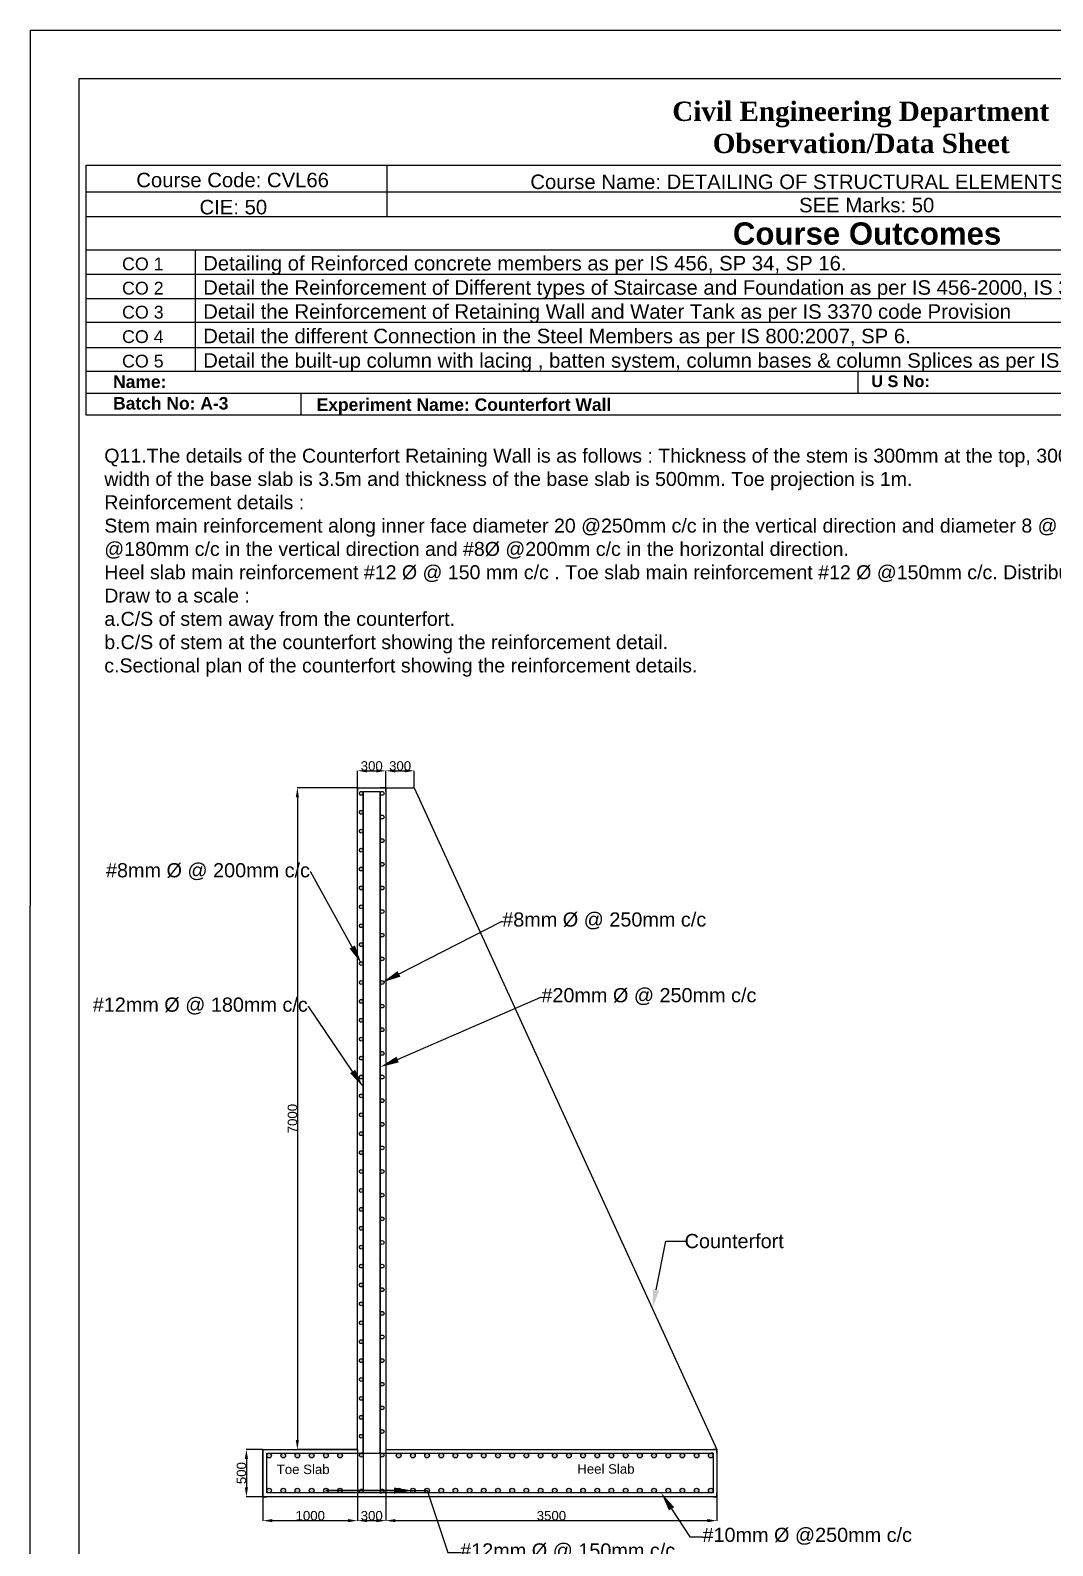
# Model space of a CAD drawing. Header units: millimetres. Extents: x 58889 to 99649, y 11169 to 36356.
# Drawn here: x 58889 to 69699, y 20277 to 36307 of the extents above; entities that cross this region are included whole.
import ezdxf
from ezdxf import colors
from ezdxf.entities.mleader import LeaderData, LeaderLine
from ezdxf.math import Vec2, Vec3

# ---------------------------------------------------------------- set-up
doc = ezdxf.new("R2010")
doc.units = ezdxf.units.MM
doc.styles.get("Standard").update_dxf_attribs({"font": 'arial.ttf'})
doc.dimstyles.new('ISO-25', dxfattribs={"dimtxt": 2.5, "dimasz": 2.5, "dimexe": 1.25, "dimexo": 0.625, "dimtad": 1, "dimtxsty": 'Standard', "dimcen": 2.5, "dimadec": 0, "dimazin": 0, "dimtfac": 1, "dimtmove": 0, "dimatfit": 3, "dimfxl": 1, "dimarcsym": 0})

# ---------------------------------------------------------------- blocks, each defined once
blk = doc.blocks.new('*U47')
blk.add_circle((25, -25), 25)
blk = doc.blocks.new('*U49')
at = {"color": 0, "linetype": 'ByBlock', "lineweight": -2, "transparency": 16777216}
for p in [(61389, 21255), (61539, 21255), (61689, 21255), (61839, 21255), (61989, 21255), (62139, 21255)]:
    blk.add_blockref('*U47', p, dxfattribs=at)
blk = doc.blocks.new('*U50')
blk.add_circle((25, 25), 25)
blk = doc.blocks.new('*U51')
at = {"color": 0, "linetype": 'ByBlock', "lineweight": -2, "transparency": 16777216}
for p in [(61389, 20835), (61539, 20835), (61689, 20835), (61839, 20835), (61989, 20835), (62139, 20835)]:
    blk.add_blockref('*U50', p, dxfattribs=at)
blk = doc.blocks.new('*U52')
blk.add_circle((20, -20), 20)
blk = doc.blocks.new('*U53')
at = {"color": 0, "linetype": 'ByBlock', "lineweight": -2, "transparency": 16777216, "rotation": 270}
for p in [(62409, 28255), (62409, 28055), (62409, 27855), (62409, 27655), (62409, 27455), (62409, 27255), (62409, 27055), (62409, 26855), (62409, 26655), (62409, 26455), (62409, 26255), (62409, 26055), (62409, 25855), (62409, 25655), (62409, 25455), (62409, 25255), (62409, 25055), (62409, 24855), (62409, 24655), (62409, 24455), (62409, 24255), (62409, 24055), (62409, 23855), (62409, 23655), (62409, 23455), (62409, 23255), (62409, 23055), (62409, 22855), (62409, 22655), (62409, 22455), (62409, 22255), (62409, 22055), (62409, 21855), (62409, 21655), (62409, 21455)]:
    blk.add_blockref('*U52', p, dxfattribs=at)
blk = doc.blocks.new('*U54')
blk.add_circle((25, -25), 25)
blk = doc.blocks.new('*U55')
at = {"color": 0, "linetype": 'ByBlock', "lineweight": -2, "transparency": 16777216, "rotation": 180}
for p in [(62809, 20835), (62959, 20835), (63109, 20835), (63259, 20835), (63409, 20835), (63559, 20835), (63709, 20835), (63859, 20835), (64009, 20835), (64159, 20835), (64309, 20835), (64459, 20835), (64609, 20835), (64759, 20835), (64909, 20835), (65059, 20835), (65209, 20835), (65359, 20835), (65509, 20835), (65659, 20835), (65809, 20835), (65959, 20835), (66109, 20835)]:
    blk.add_blockref('*U54', p, dxfattribs=at)
blk = doc.blocks.new('*U56')
blk.add_circle((25, 25), 25)
blk = doc.blocks.new('*U57')
at = {"color": 0, "linetype": 'ByBlock', "lineweight": -2, "transparency": 16777216, "rotation": 180}
for p in [(62809, 21255), (62959, 21255), (63109, 21255), (63259, 21255), (63409, 21255), (63559, 21255), (63709, 21255), (63859, 21255), (64009, 21255), (64159, 21255), (64309, 21255), (64459, 21255), (64609, 21255), (64759, 21255), (64909, 21255), (65059, 21255), (65209, 21255), (65359, 21255), (65509, 21255), (65659, 21255), (65809, 21255), (65959, 21255), (66109, 21255)]:
    blk.add_blockref('*U56', p, dxfattribs=at)
blk = doc.blocks.new('*D78')
at = {"color": 0, "lineweight": -2, "transparency": 16777216}
for p, q in [((62349, 28296), (62349, 28475)), ((62449, 28474), (62549, 28474)), ((62649, 28296), (62649, 28475))]:
    blk.add_line(p, q, dxfattribs=at)
at = {"color": 0, "transparency": 16777216}
for points in [[(62449, 28490), (62449, 28457), (62349, 28474)], [(62549, 28490), (62549, 28457), (62649, 28474)]]:
    blk.add_solid(points, dxfattribs=at)
at = {"layer": 'Defpoints', "color": 0, "transparency": 16777216}
for p in [(62649, 28474), (62349, 28295), (62649, 28295)]:
    blk.add_point(p, dxfattribs=at)
at = {"color": 0, "transparency": 16777216, "insert": (62499, 28525), "char_height": 100, "attachment_point": 5}
blk.add_mtext('300', dxfattribs=at)
blk = doc.blocks.new('*D79')
at = {"color": 0, "lineweight": -2, "transparency": 16777216}
for p, q in [((62649, 28296), (62649, 28475)), ((62749, 28474), (62849, 28474)), ((62949, 28296), (62949, 28475))]:
    blk.add_line(p, q, dxfattribs=at)
at = {"color": 0, "transparency": 16777216}
for points in [[(62749, 28490), (62749, 28457), (62649, 28474)], [(62849, 28490), (62849, 28457), (62949, 28474)]]:
    blk.add_solid(points, dxfattribs=at)
at = {"layer": 'Defpoints', "color": 0, "transparency": 16777216}
for p in [(62949, 28474), (62649, 28295), (62949, 28295)]:
    blk.add_point(p, dxfattribs=at)
at = {"color": 0, "transparency": 16777216, "insert": (62799, 28525), "char_height": 100, "attachment_point": 5}
blk.add_mtext('300', dxfattribs=at)
blk = doc.blocks.new('*D80')
at = {"color": 0, "lineweight": -2, "transparency": 16777216}
for p, q in [((62349, 28295), (61711, 28295)), ((61713, 28195), (61713, 21395)), ((62349, 21295), (61711, 21295))]:
    blk.add_line(p, q, dxfattribs=at)
at = {"color": 0, "transparency": 16777216}
for points in [[(61696, 28195), (61729, 28195), (61713, 28295)], [(61696, 21395), (61729, 21395), (61713, 21295)]]:
    blk.add_solid(points, dxfattribs=at)
at = {"layer": 'Defpoints', "color": 0, "transparency": 16777216}
for p in [(62349, 28295), (61713, 21295), (62349, 21295)]:
    blk.add_point(p, dxfattribs=at)
at = {"color": 0, "transparency": 16777216, "insert": (61661, 24795), "char_height": 100, "attachment_point": 5, "rotation": 90}
blk.add_mtext('7000', dxfattribs=at)
blk = doc.blocks.new('*D81')
at = {"color": 0, "lineweight": -2, "transparency": 16777216}
for p, q in [((61349, 21295), (61173, 21295)), ((61174, 21195), (61174, 20895)), ((61349, 20795), (61173, 20795))]:
    blk.add_line(p, q, dxfattribs=at)
at = {"color": 0, "transparency": 16777216}
for points in [[(61157, 21195), (61191, 21195), (61174, 21295)], [(61157, 20895), (61191, 20895), (61174, 20795)]]:
    blk.add_solid(points, dxfattribs=at)
at = {"layer": 'Defpoints', "color": 0, "transparency": 16777216}
for p in [(61349, 21295), (61174, 20795), (61349, 20795)]:
    blk.add_point(p, dxfattribs=at)
at = {"color": 0, "transparency": 16777216, "insert": (61122, 21045), "char_height": 100, "attachment_point": 5, "rotation": 90}
blk.add_mtext('500', dxfattribs=at)
blk = doc.blocks.new('*D82')
at = {"color": 0, "lineweight": -2, "transparency": 16777216}
for p, q in [((61349, 21294), (61349, 20541)), ((62349, 21294), (62349, 20541)), ((61449, 20542), (62249, 20542))]:
    blk.add_line(p, q, dxfattribs=at)
at = {"color": 0, "transparency": 16777216}
for points in [[(61449, 20559), (61449, 20526), (61349, 20542)], [(62249, 20559), (62249, 20526), (62349, 20542)]]:
    blk.add_solid(points, dxfattribs=at)
at = {"layer": 'Defpoints', "color": 0, "transparency": 16777216}
for p in [(61349, 21295), (62349, 21295), (62349, 20542)]:
    blk.add_point(p, dxfattribs=at)
at = {"color": 0, "transparency": 16777216, "insert": (61849, 20594), "char_height": 100, "attachment_point": 5}
blk.add_mtext('1000', dxfattribs=at)
blk = doc.blocks.new('*D83')
at = {"color": 0, "lineweight": -2, "transparency": 16777216}
for p, q in [((62349, 21294), (62349, 20541)), ((62649, 21294), (62649, 20541)), ((62449, 20542), (62549, 20542))]:
    blk.add_line(p, q, dxfattribs=at)
at = {"color": 0, "transparency": 16777216}
for points in [[(62449, 20559), (62449, 20526), (62349, 20542)], [(62549, 20559), (62549, 20526), (62649, 20542)]]:
    blk.add_solid(points, dxfattribs=at)
at = {"layer": 'Defpoints', "color": 0, "transparency": 16777216}
for p in [(62349, 21295), (62649, 21295), (62649, 20542)]:
    blk.add_point(p, dxfattribs=at)
at = {"color": 0, "transparency": 16777216, "insert": (62499, 20594), "char_height": 100, "attachment_point": 5}
blk.add_mtext('300', dxfattribs=at)
blk = doc.blocks.new('*D84')
at = {"color": 0, "lineweight": -2, "transparency": 16777216}
for p, q in [((62649, 21294), (62649, 20541)), ((66149, 21294), (66149, 20541)), ((62749, 20542), (66049, 20542))]:
    blk.add_line(p, q, dxfattribs=at)
at = {"color": 0, "transparency": 16777216}
for points in [[(62749, 20559), (62749, 20526), (62649, 20542)], [(66049, 20559), (66049, 20526), (66149, 20542)]]:
    blk.add_solid(points, dxfattribs=at)
at = {"layer": 'Defpoints', "color": 0, "transparency": 16777216}
for p in [(62649, 21295), (66149, 21295), (66149, 20542)]:
    blk.add_point(p, dxfattribs=at)
at = {"color": 0, "transparency": 16777216, "insert": (64399, 20594), "char_height": 100, "attachment_point": 5}
blk.add_mtext('3500', dxfattribs=at)
blk = doc.blocks.new('*U70')
blk.add_circle((20, 20), 20)
blk = doc.blocks.new('*U71')
at = {"color": 0, "linetype": 'ByBlock', "lineweight": -2, "transparency": 16777216, "rotation": 270}
for p in [(62589, 28255), (62589, 28005), (62589, 27755), (62589, 27505), (62589, 27255), (62589, 27005), (62589, 26755), (62589, 26505), (62589, 26255), (62589, 26005), (62589, 25755), (62589, 25505), (62589, 25255), (62589, 25005), (62589, 24755), (62589, 24505), (62589, 24255), (62589, 24005), (62589, 23755), (62589, 23505), (62589, 23255), (62589, 23005), (62589, 22755), (62589, 22505), (62589, 22255), (62589, 22005), (62589, 21755), (62589, 21505), (62589, 21255)]:
    blk.add_blockref('*U70', p, dxfattribs=at)

msp = doc.modelspace()

# ---------------------------------------------------------------- hatches: boundary and pattern name
at = {"true_color": 0x000000}
h = msp.add_hatch(color=18, dxfattribs=at)
h.dxf.hatch_style = 1
h.paths.add_polyline_path([(71382.049, 25045.029), (71374.729, 25045.029, 0.131652498), (71372.049, 25035.029, 0.267949192), (71382.049, 25017.709)])
h.paths.add_polyline_path([(71412.049, 25435.029, 0.577350269), (71382.049, 25452.35), (71382.049, 25417.709, 0.577350269)])
h.paths.add_polyline_path([(71382.049, 25452.35, 0.267949192), (71372.049, 25435.029, 0.267949192), (71382.049, 25417.709)])
h.paths.add_polyline_path([(71412.049, 25635.029, 0.577350269), (71382.049, 25652.35), (71382.049, 25617.709, 0.577350269)])
h.paths.add_polyline_path([(71382.049, 25652.35, 0.267949192), (71372.049, 25635.029, 0.267949192), (71382.049, 25617.709)])
h.paths.add_polyline_path([(71382.049, 25852.35), (71382.049, 25817.709, 0.577350269), (71412.049, 25835.029, 0.577350269)])
h.paths.add_polyline_path([(71382.049, 25852.35, 0.267949192), (71372.049, 25835.029, 0.267949192), (71382.049, 25817.709)])
h.paths.add_polyline_path([(71382.049, 26052.35, 0.267949192), (71372.049, 26035.029, 0.267949192), (71382.049, 26017.709)])
h.paths.add_polyline_path([(71382.049, 26052.35), (71382.049, 26017.709, 0.577350269), (71412.049, 26035.029, 0.577350269)])
h.paths.add_polyline_path([(71412.049, 26235.029, 0.577350269), (71382.049, 26252.35), (71382.049, 26217.709, 0.577350269)])
h.paths.add_polyline_path([(71382.049, 26252.35, 0.267949192), (71372.049, 26235.029, 0.267949192), (71382.049, 26217.709)])
h.paths.add_polyline_path([(71382.049, 26452.35), (71382.049, 26417.709, 0.577350269), (71412.049, 26435.029, 0.577350269)])
h.paths.add_polyline_path([(71382.049, 26452.35, 0.267949192), (71372.049, 26435.029, 0.267949192), (71382.049, 26417.709)])
h.paths.add_polyline_path([(71412.049, 26635.029, 0.577350269), (71382.049, 26652.35), (71382.049, 26617.709, 0.577350269)])
h.paths.add_polyline_path([(71382.049, 26652.35, 0.267949192), (71372.049, 26635.029, 0.267949192), (71382.049, 26617.709)])
h.paths.add_polyline_path([(71382.049, 26852.35), (71382.049, 26817.709, 0.577350269), (71412.049, 26835.029, 0.577350269)])
h.paths.add_polyline_path([(71382.049, 26852.35, 0.267949192), (71372.049, 26835.029, 0.267949192), (71382.049, 26817.709)])
h.paths.add_polyline_path([(71412.049, 27035.029, 0.131652498), (71409.37, 27045.029), (71382.049, 27045.029), (71382.049, 27017.709, 0.577350269)])
h.paths.add_polyline_path([(71382.049, 27052.35, 0.131652498), (71374.729, 27045.029), (71382.049, 27045.029)])
h.paths.add_polyline_path([(71382.049, 27052.35), (71382.049, 27045.029), (71409.37, 27045.029, 0.414213562)])
h.paths.add_polyline_path([(71382.049, 27045.029), (71374.729, 27045.029, 0.131652498), (71372.049, 27035.029, 0.267949192), (71382.049, 27017.709)])
h.paths.add_polyline_path([(71382.049, 27252.35), (71382.049, 27217.709, 0.577350269), (71412.049, 27235.029, 0.577350269)])
h.paths.add_polyline_path([(71382.049, 27252.35, 0.267949192), (71372.049, 27235.029, 0.267949192), (71382.049, 27217.709)])
h.paths.add_polyline_path([(71382.049, 27452.35), (71382.049, 27417.709, 0.577350269), (71412.049, 27435.029, 0.577350269)])
h.paths.add_polyline_path([(71382.049, 27452.35, 0.267949192), (71372.049, 27435.029, 0.267949192), (71382.049, 27417.709)])
h.paths.add_polyline_path([(71382.049, 27652.35), (71382.049, 27617.709, 0.577350269), (71412.049, 27635.029, 0.577350269)])
h.paths.add_polyline_path([(71382.049, 27652.35, 0.267949192), (71372.049, 27635.029, 0.267949192), (71382.049, 27617.709)])
h.paths.add_polyline_path([(71412.049, 27835.029, 0.577350269), (71382.049, 27852.35), (71382.049, 27817.709, 0.577350269)])
h.paths.add_polyline_path([(71382.049, 27852.35, 0.267949192), (71372.049, 27835.029, 0.267949192), (71382.049, 27817.709)])
h.paths.add_polyline_path([(71409.37, 28045.029), (71382.049, 28045.029), (71382.049, 28017.709, 0.577350269), (71412.049, 28035.029, 0.131652498)])
h.paths.add_polyline_path([(71382.049, 28052.35, 0.131652498), (71374.729, 28045.029), (71382.049, 28045.029)])
h.paths.add_polyline_path([(71382.049, 28052.35), (71382.049, 28045.029), (71409.37, 28045.029, 0.414213562)])
h.paths.add_polyline_path([(71382.049, 28045.029), (71374.729, 28045.029, 0.131652498), (71372.049, 28035.029, 0.267949192), (71382.049, 28017.709)])
h.paths.add_polyline_path([(71412.049, 28235.029, 0.577350269), (71382.049, 28252.35), (71382.049, 28217.709, 0.577350269)])
h.paths.add_polyline_path([(71382.049, 28252.35, 0.267949192), (71372.049, 28235.029, 0.267949192), (71382.049, 28217.709)])
h.paths.add_polyline_path([(71192.049, 28235.029, 1), (71152.049, 28235.029, 1)])
h.paths.add_polyline_path([(71192.049, 28035.029, 1), (71152.049, 28035.029, 1)])
h.paths.add_polyline_path([(71192.049, 27835.029, 1), (71152.049, 27835.029, 1)])
h.paths.add_polyline_path([(71192.049, 27635.029, 1), (71152.049, 27635.029, 1)])
h.paths.add_polyline_path([(71152.049, 27435.029, 1), (71192.049, 27435.029, 1)])
h.paths.add_polyline_path([(71192.049, 27235.029, 1), (71152.049, 27235.029, 1)])
h.paths.add_polyline_path([(71152.049, 27035.029, 1), (71192.049, 27035.029, 1)])
h.paths.add_polyline_path([(71152.049, 26835.029, 1), (71192.049, 26835.029, 1)])
h.paths.add_polyline_path([(71152.049, 26635.029, 1), (71192.049, 26635.029, 1)])
h.paths.add_polyline_path([(71192.049, 26435.029, 1), (71152.049, 26435.029, 1)])
h.paths.add_polyline_path([(71192.049, 26235.029, 1), (71152.049, 26235.029, 1)])
h.paths.add_polyline_path([(71152.049, 26035.029, 1), (71192.049, 26035.029, 1)])
h.paths.add_polyline_path([(71152.049, 25835.029, 1), (71192.049, 25835.029, 1)])
h.paths.add_polyline_path([(71152.049, 25635.029, 1), (71192.049, 25635.029, 1)])
h.paths.add_polyline_path([(71152.049, 25435.029, 1), (71192.049, 25435.029, 1)])
h.paths.add_polyline_path([(71152.049, 25235.029, 1), (71192.049, 25235.029, 1)])
h.paths.add_polyline_path([(71192.049, 25035.029, 1), (71152.049, 25035.029, 1)])
h.paths.add_polyline_path([(71192.049, 24835.029, 1), (71152.049, 24835.029, 1)])
h.paths.add_polyline_path([(71192.049, 24635.029, 1), (71152.049, 24635.029, 1)])
h.paths.add_polyline_path([(71152.049, 24435.029, 1), (71192.049, 24435.029, 1)])
h.paths.add_polyline_path([(71192.049, 24235.029, 1), (71152.049, 24235.029, 1)])
h.paths.add_polyline_path([(71192.049, 24035.029, 1), (71152.049, 24035.029, 1)])
h.paths.add_polyline_path([(71192.049, 23835.029, 1), (71152.049, 23835.029, 1)])
h.paths.add_polyline_path([(71192.049, 23635.029, 1), (71152.049, 23635.029, 1)])
h.paths.add_polyline_path([(71192.049, 23435.029, 1), (71152.049, 23435.029, 1)])
h.paths.add_polyline_path([(71192.049, 23235.029, 1), (71152.049, 23235.029, 1)])
h.paths.add_polyline_path([(71152.049, 23035.029, 1), (71192.049, 23035.029, 1)])
h.paths.add_polyline_path([(71192.049, 22835.029, 1), (71152.049, 22835.029, 1)])
h.paths.add_polyline_path([(71152.049, 22635.029, 1), (71192.049, 22635.029, 1)])
h.paths.add_polyline_path([(71152.049, 22435.029, 1), (71192.049, 22435.029, 1)])
h.paths.add_polyline_path([(71152.049, 22235.029, 1), (71192.049, 22235.029, 1)])
h.paths.add_polyline_path([(61389.315, 21230.029, 1), (61439.315, 21230.029, 1)])
h.paths.add_polyline_path([(61589.315, 21230.029, 1), (61539.315, 21230.029, 1)])
h.paths.add_polyline_path([(61739.315, 21230.029, 1), (61689.315, 21230.029, 1)])
h.paths.add_polyline_path([(61839.315, 21230.029, 1), (61889.315, 21230.029, 1)])
h.paths.add_polyline_path([(61989.315, 21230.029, 1), (62039.315, 21230.029, 1)])
h.paths.add_polyline_path([(62139.315, 21230.029, 1), (62189.315, 21230.029, 1)])
h.paths.add_polyline_path([(62369.315, 21235.029, 1), (62409.315, 21235.029, 1)])
h.paths.add_polyline_path([(62629.315, 21235.029, 1), (62589.315, 21235.029, 1)])
h.paths.add_polyline_path([(62809.315, 21230.029, 1), (62759.315, 21230.029, 1)])
h.paths.add_polyline_path([(62909.315, 21230.029, 1), (62959.315, 21230.029, 1)])
h.paths.add_polyline_path([(63109.315, 21230.029, 1), (63059.315, 21230.029, 1)])
h.paths.add_polyline_path([(63259.315, 21230.029, 1), (63209.315, 21230.029, 1)])
h.paths.add_polyline_path([(63409.315, 21230.029, 1), (63359.315, 21230.029, 1)])
h.paths.add_polyline_path([(63509.315, 21230.029, 1), (63559.315, 21230.029, 1)])
h.paths.add_polyline_path([(63709.315, 21230.029, 1), (63659.315, 21230.029, 1)])
h.paths.add_polyline_path([(63859.315, 21230.029, 1), (63809.315, 21230.029, 1)])
h.paths.add_polyline_path([(63959.315, 21230.029, 1), (64009.315, 21230.029, 1)])
h.paths.add_polyline_path([(64159.315, 21230.029, 1), (64109.315, 21230.029, 1)])
h.paths.add_polyline_path([(64309.315, 21230.029, 1), (64259.315, 21230.029, 1)])
h.paths.add_polyline_path([(64459.315, 21230.029, 1), (64409.315, 21230.029, 1)])
h.paths.add_polyline_path([(64609.315, 21230.029, 1), (64559.315, 21230.029, 1)])
h.paths.add_polyline_path([(64759.315, 21230.029, 1), (64709.315, 21230.029, 1)])
h.paths.add_polyline_path([(64909.315, 21230.029, 1), (64859.315, 21230.029, 1)])
h.paths.add_polyline_path([(65059.315, 21230.029, 1), (65009.315, 21230.029, 1)])
h.paths.add_polyline_path([(65209.315, 21230.029, 1), (65159.315, 21230.029, 1)])
h.paths.add_polyline_path([(65359.315, 21230.029, 1), (65309.315, 21230.029, 1)])
h.paths.add_polyline_path([(61439.315, 20860.029, 1), (61389.315, 20860.029, 1)])
h.paths.add_polyline_path([(61589.315, 20860.029, 1), (61539.315, 20860.029, 1)])
h.paths.add_polyline_path([(61739.315, 20860.029, 1), (61689.315, 20860.029, 1)])
h.paths.add_polyline_path([(61889.315, 20860.029, 1), (61839.315, 20860.029, 1)])
h.paths.add_polyline_path([(62039.315, 20860.029, 1), (61989.315, 20860.029, 1)])
h.paths.add_polyline_path([(62189.315, 20860.029, 1), (62139.315, 20860.029, 1)])
h.paths.add_polyline_path([(62369.315, 20855.029, 1), (62409.315, 20855.029, 1)])
h.paths.add_polyline_path([(62589.315, 20855.029, 1), (62629.315, 20855.029, 1)])
h.paths.add_polyline_path([(62759.315, 20860.029, 1), (62809.315, 20860.029, 1)])
h.paths.add_polyline_path([(62909.315, 20860.029, 1), (62959.315, 20860.029, 1)])
h.paths.add_polyline_path([(63109.315, 20860.029, 1), (63059.315, 20860.029, 1)])
h.paths.add_polyline_path([(63209.315, 20860.029, 1), (63259.315, 20860.029, 1)])
h.paths.add_polyline_path([(63359.315, 20860.029, 1), (63409.315, 20860.029, 1)])
h.paths.add_polyline_path([(63559.315, 20860.029, 1), (63509.315, 20860.029, 1)])
h.paths.add_polyline_path([(63709.315, 20860.029, 1), (63659.315, 20860.029, 1)])
h.paths.add_polyline_path([(63859.315, 20860.029, 1), (63809.315, 20860.029, 1)])
h.paths.add_polyline_path([(64009.315, 20860.029, 1), (63959.315, 20860.029, 1)])
h.paths.add_polyline_path([(64159.315, 20860.029, 1), (64109.315, 20860.029, 1)])
h.paths.add_polyline_path([(64309.315, 20860.029, 1), (64259.315, 20860.029, 1)])
h.paths.add_polyline_path([(64459.315, 20860.029, 1), (64409.315, 20860.029, 1)])
h.paths.add_polyline_path([(64609.315, 20860.029, 1), (64559.315, 20860.029, 1)])
h.paths.add_polyline_path([(64759.315, 20860.029, 1), (64709.315, 20860.029, 1)])
h.paths.add_polyline_path([(64859.315, 20860.029, 1), (64909.315, 20860.029, 1)])
h.paths.add_polyline_path([(65009.315, 20860.029, 1), (65059.315, 20860.029, 1)])
h.paths.add_polyline_path([(65209.315, 20860.029, 1), (65159.315, 20860.029, 1)])
h.paths.add_polyline_path([(65309.315, 20860.029, 1), (65359.315, 20860.029, 1)])
h.paths.add_polyline_path([(62409.315, 21435.029, 1), (62369.315, 21435.029, 1)])
h.paths.add_polyline_path([(62369.315, 21635.029, 1), (62409.315, 21635.029, 1)])
h.paths.add_polyline_path([(62409.315, 21835.029, 1), (62369.315, 21835.029, 1)])
h.paths.add_polyline_path([(62409.315, 22035.029, 1), (62369.315, 22035.029, 1)])
h.paths.add_polyline_path([(62369.315, 22435.029, 1), (62409.315, 22435.029, 1)])
h.paths.add_polyline_path([(62369.315, 22235.029, 1), (62409.315, 22235.029, 1)])
h.paths.add_polyline_path([(65509.315, 21230.029, 1), (65459.315, 21230.029, 1)])
h.paths.add_polyline_path([(65659.315, 21230.029, 1), (65609.315, 21230.029, 1)])
h.paths.add_polyline_path([(65809.315, 21230.029, 1), (65759.315, 21230.029, 1)])
h.paths.add_polyline_path([(65959.315, 21230.029, 1), (65909.315, 21230.029, 1)])
h.paths.add_polyline_path([(66109.315, 21230.029, 1), (66059.315, 21230.029, 1)])
h.paths.add_polyline_path([(66059.315, 20860.029, 1), (66109.315, 20860.029, 1)])
h.paths.add_polyline_path([(65959.315, 20860.029, 1), (65909.315, 20860.029, 1)])
h.paths.add_polyline_path([(65759.315, 20860.029, 1), (65809.315, 20860.029, 1)])
h.paths.add_polyline_path([(65609.315, 20860.029, 1), (65659.315, 20860.029, 1)])
h.paths.add_polyline_path([(65459.315, 20860.029, 1), (65509.315, 20860.029, 1)])
h.paths.add_polyline_path([(62369.315, 22635.029, 1), (62409.315, 22635.029, 1)])
h.paths.add_polyline_path([(62369.315, 22835.029, 1), (62409.315, 22835.029, 1)])
h.paths.add_polyline_path([(62369.315, 23035.029, 1), (62409.315, 23035.029, 1)])
h.paths.add_polyline_path([(62409.315, 23235.029, 1), (62369.315, 23235.029, 1)])
h.paths.add_polyline_path([(62369.315, 23435.029, 1), (62409.315, 23435.029, 1)])
h.paths.add_polyline_path([(62369.315, 23635.029, 1), (62409.315, 23635.029, 1)])
h.paths.add_polyline_path([(62369.315, 23835.029, 1), (62409.315, 23835.029, 1)])
h.paths.add_polyline_path([(62409.315, 24035.029, 1), (62369.315, 24035.029, 1)])
h.paths.add_polyline_path([(62409.315, 24235.029, 1), (62369.315, 24235.029, 1)])
h.paths.add_polyline_path([(62369.315, 24435.029, 1), (62409.315, 24435.029, 1)])
h.paths.add_polyline_path([(62409.315, 24635.029, 1), (62369.315, 24635.029, 1)])
h.paths.add_polyline_path([(62369.315, 24835.029, 1), (62409.315, 24835.029, 1)])
h.paths.add_polyline_path([(62369.315, 26035.029, 1), (62409.315, 26035.029, 1)])
h.paths.add_polyline_path([(62409.315, 25835.029, 1), (62369.315, 25835.029, 1)])
h.paths.add_polyline_path([(62409.315, 25635.029, 1), (62369.315, 25635.029, 1)])
h.paths.add_polyline_path([(62409.315, 25435.029, 1), (62369.315, 25435.029, 1)])
h.paths.add_polyline_path([(62409.315, 25235.029, 1), (62369.315, 25235.029, 1)])
h.paths.add_polyline_path([(62409.315, 25035.029, 1), (62369.315, 25035.029, 1)])
h.paths.add_polyline_path([(62369.315, 26235.029, 1), (62409.315, 26235.029, 1)])
h.paths.add_polyline_path([(62369.315, 26635.029, 1), (62409.315, 26635.029, 1)])
h.paths.add_polyline_path([(62369.315, 26435.029, 1), (62409.315, 26435.029, 1)])
h.paths.add_polyline_path([(62409.315, 27035.029, 1), (62369.315, 27035.029, 1)])
h.paths.add_polyline_path([(62409.315, 26835.029, 1), (62369.315, 26835.029, 1)])
h.paths.add_polyline_path([(62369.315, 27435.029, 1), (62409.315, 27435.029, 1)])
h.paths.add_polyline_path([(62369.315, 27235.029, 1), (62409.315, 27235.029, 1)])
h.paths.add_polyline_path([(62409.315, 28235.029, 1), (62369.315, 28235.029, 1)])
h.paths.add_polyline_path([(62409.315, 28035.029, 1), (62369.315, 28035.029, 1)])
h.paths.add_polyline_path([(62409.315, 27835.029, 1), (62369.315, 27835.029, 1)])
h.paths.add_polyline_path([(62409.315, 27635.029, 1), (62369.315, 27635.029, 1)])
h = msp.add_hatch(color=18, dxfattribs=at)
h.dxf.hatch_style = 1
h.paths.add_polyline_path([(62629.315, 21235.029, 1), (62589.315, 21235.029, 1)])
h.paths.add_polyline_path([(62629.315, 27735.029, 1), (62589.315, 27735.029, 1)])
h.paths.add_polyline_path([(62629.315, 27485.029, 1), (62589.315, 27485.029, 1)])
h.paths.add_polyline_path([(62629.315, 27235.029, 1), (62589.315, 27235.029, 1)])
h.paths.add_polyline_path([(62629.315, 26735.029, 1), (62589.315, 26735.029, 1)])
h.paths.add_polyline_path([(62629.315, 26485.029, 1), (62589.315, 26485.029, 1)])
h.paths.add_polyline_path([(62629.315, 26235.029, 1), (62589.315, 26235.029, 1)])
h.paths.add_polyline_path([(62629.315, 25985.029, 1), (62589.315, 25985.029, 1)])
h.paths.add_polyline_path([(62629.315, 25735.029, 1), (62589.315, 25735.029, 1)])
h.paths.add_polyline_path([(62629.315, 25485.029, 1), (62589.315, 25485.029, 1)])
h.paths.add_polyline_path([(62629.315, 24985.029, 1), (62589.315, 24985.029, 1)])
h.paths.add_polyline_path([(62629.315, 24735.029, 1), (62589.315, 24735.029, 1)])
h.paths.add_polyline_path([(62629.315, 24235.029, 1), (62589.315, 24235.029, 1)])
h.paths.add_polyline_path([(62629.315, 23985.029, 1), (62589.315, 23985.029, 1)])
h.paths.add_polyline_path([(62629.315, 23735.029, 1), (62589.315, 23735.029, 1)])
h.paths.add_polyline_path([(62629.315, 22985.029, 1), (62589.315, 22985.029, 1)])
h.paths.add_polyline_path([(62629.315, 22735.029, 1), (62589.315, 22735.029, 1)])
h.paths.add_polyline_path([(62629.315, 22235.029, 1), (62589.315, 22235.029, 1)])
h.paths.add_polyline_path([(62629.315, 21985.029, 1), (62589.315, 21985.029, 1)])
h.paths.add_polyline_path([(62629.315, 21735.029, 1), (62589.315, 21735.029, 1)])
h.paths.add_polyline_path([(62629.315, 21485.029, 1), (62589.315, 21485.029, 1)])

# ---------------------------------------------------------------- linework, layer by layer
for p, q in [((58889.058, 36306.918), (76471.141, 36306.918)), ((58889.058, 36306.918), (58889.058, 27042.386)), ((62659.68, 34879.772), (62659.68, 34335.243)), ((59479.366, 34597.088), (75807.712, 34597.088)), ((75807.712, 34335.243), (59479.366, 34335.243)), ((59479.366, 33983.725), (75807.712, 33983.725)), ((60633.614, 33983.725), (60633.614, 33723.246)), ((75807.712, 33723.246), (59479.366, 33723.246)), ((60633.614, 33723.246), (60633.614, 33470.999)), ((59479.366, 33470.999), (75807.712, 33470.999)), ((60633.614, 33470.999), (60633.614, 33214.698)), ((75807.712, 33214.698), (59479.366, 33214.698)), ((60633.614, 33214.698), (60633.614, 32953.27)), ((59479.366, 32953.27), (75807.712, 32953.27)), ((60633.614, 32953.27), (60633.614, 32697.289)), ((75807.712, 32697.289), (59479.366, 32697.289)), ((67642.247, 32468.736), (67642.247, 32697.289)), ((59479.366, 32468.736), (75807.712, 32468.736)), ((61753.006, 32235.813), (61753.006, 32468.736)), ((62349.315, 21295.029), (62349.315, 28295.029)), ((62349.315, 28295.029), (62649.315, 28295.029)), ((62349.315, 28295.029), (62349.315, 28255.029)), ((62349.315, 28295.029), (62409.315, 28295.029)), ((62409.315, 28255.029), (62589.315, 28255.029)), ((62409.315, 28255.029), (62409.315, 20835.029)), ((62409.315, 21255.029), (62409.315, 28255.029)), ((62409.315, 28255.029), (62409.315, 28235.029)), ((62649.315, 28295.029), (62589.315, 28295.029)), ((62589.315, 28255.029), (62589.315, 20835.029)), ((62589.315, 21255.029), (62589.315, 28255.029)), ((62589.315, 28255.029), (62589.315, 28235.029)), ((62649.315, 28295.029), (62649.315, 21295.029)), ((62649.315, 28295.029), (62949.315, 28295.029)), ((62649.315, 28255.029), (62649.315, 28295.029)), ((62949.315, 28295.029), (66149.315, 21295.029)), ((58889.058, 11451.563), (58889.058, 27042.386)), ((61349.315, 20795.029), (61349.315, 21295.029)), ((61349.315, 21295.029), (62349.315, 21295.029)), ((61349.315, 21295.029), (62349.315, 21295.029)), ((61349.315, 21295.029), (61349.315, 21255.029)), ((61389.315, 21255.029), (66109.315, 21255.029)), ((61389.315, 20835.029), (61389.315, 21255.029)), ((62409.315, 21255.029), (62384.315, 21255.029)), ((62409.315, 21255.029), (62389.315, 21255.029)), ((62589.315, 21255.029), (62609.315, 21255.029)), ((62649.315, 21295.029), (66149.315, 21295.029)), ((66109.315, 21255.029), (66084.315, 21255.029)), ((66149.315, 21295.029), (66109.315, 21295.029)), ((66109.315, 21255.029), (66109.315, 20835.029)), ((66149.315, 21295.029), (66149.315, 20795.029)), ((66149.315, 21255.029), (66149.315, 21295.029)), ((61349.315, 20835.029), (61349.315, 20795.029)), ((66149.315, 20795.029), (61349.315, 20795.029)), ((61349.315, 20795.029), (61389.315, 20795.029)), ((66109.315, 20835.029), (61389.315, 20835.029)), ((62409.315, 20835.029), (62389.315, 20835.029)), ((62589.315, 20835.029), (62609.315, 20835.029)), ((66109.315, 20835.029), (66084.315, 20835.029)), ((66109.315, 20795.029), (66149.315, 20795.029)), ((66149.315, 20795.029), (66149.315, 20835.029))]:
    msp.add_line(p, q)
for points in [[(59403.831, 35798.66), (75959.474, 35798.66), (75959.474, 11963.357), (59403.831, 11963.357)], [(59479.366, 34879.772), (75807.712, 34879.772), (75807.712, 32235.813), (59479.366, 32235.813)]]:
    msp.add_lwpolyline(points, close=True)
for centre in [(62389.315, 21235.029), (62609.315, 21235.029), (62389.315, 20855.029), (62609.315, 20855.029)]:
    msp.add_circle(centre, 20)

# ---------------------------------------------------------------- block references
for name in ['*U53', '*U71', '*U49', '*U57', '*U51', '*U55']:
    msp.add_blockref(name, (0, 0))

# ---------------------------------------------------------------- texts
at = {"attachment_point": 1}
for s, width, gutter_width, heights, insert, char_height in [('\\pxqc;{\\fBookman Old Style|b0|i0|c0|p18;\\H1.16667x;         \\fBookman Old Style|b1|i0|c0|p18;\\H1.14285x;       Civil Engineering Department\\P               Observation/Data Sheet}', 7764.69156, 764.474, [0], (63214.931, 35552.404), 152.894723), ('Course Code: CVL66', 7182.93476, 767.1, [0], (60009.629, 34800.231), 153.42004), ('Course Name: DETAILING OF STRUCTURAL ELEMENTS LABORATORY', 7182.93476, 767.1, [0], (64176.125, 34781.42), 153.42004), ('CIE: 50', 7182.93476, 767.1, [0], (60678.36, 34513.517), 153.42), ('SEE Marks: 50', 7182.93476, 767.1, [0], (67017.966, 34534.908), 153.42004), ('{\\fArial|b1|i0|c0|p34;Course Outcomes}', 7182.93476, 767.1, [0], (66318.021, 34275.331), 235.83568), ('CO 1', 6311.72978, 674.06, [0], (59859.049, 33903.417), 134.812), ('Detailing of Reinforced concrete members as per IS 456, SP 34, SP 16.', 7182.93476, 767.1, [0], (60717.424, 33919.749), 153.42004), ('Detail the Reinforcement of Different types of Staircase and Foundation as per IS 456-2000, IS 34 & SP 16', 12411.94789, 767.1, [0], (60717.424, 33663.386), 153.420035), ('CO 2', 6311.72978, 674.06, [0], (59859.049, 33647.054), 134.812), ('CO 3', 6311.72978, 674.06, [0], (59859.049, 33392.78), 134.812), ('Detail the Reinforcement of Retaining Wall and Water Tank as per IS 3370 code Provision', 10817.88387, 767.1, [0], (60717.424, 33409.112), 153.42004), ('CO 4', 6311.72978, 674.06, [0], (59859.049, 33133.915), 134.812), ('Detail the different Connection in the Steel Members as per IS 800:2007, SP 6.', 9453.26844, 767.1, [0], (60717.424, 33150.247), 153.42004), ('CO 5', 6311.72978, 674.06, [0], (59859.049, 32875.21), 134.812), ('Detail the built-up column with lacing , batten system, column bases & column Splices as per IS 800:2007, SP 6.', 12738.00645, 767.1, [0], (60717.424, 32891.542), 153.420035), ('{\\fArial|b1|i0|c0|p34;Name: }', 7182.93476, 767.1, [0], (59764.232, 32655.517), 132.06798), ('{\\fArial|b1|i0|c0|p34;U S No: }', 7182.93476, 767.1, [0], (67781.519, 32656.014), 122.63455), ('{\\fArial|b1|i0|c0|p34;Batch No: A-3}', 7182.93476, 767.1, [0], (59764.232, 32427.702), 132.06798), ('{\\fArial|b1|i0|c0|p34;Experiment Name: Counterfort Wall}', 7182.93476, 767.1, [0], (61915.983, 32413.463), 132.06798), ('Q11.The details of the Counterfort Retaining Wall is as follows : Thickness of the stem is 300mm at the top, 300mm at the bottom, height of the stem above the base slab is 7m, width of the base slab is 3.5m and thickness of the base slab is 500mm. Toe projection is 1m.^JReinforcement details : ^JStem main reinforcement along inner face diameter 20 @250mm c/c in the vertical direction and diameter 8 @ 250mm c/c in the horizontal direction. Along outerface #12 %%C @180mm c/c in the vertical direction and #8%%C @200mm c/c in the horizontal direction.^JHeel slab main reinforcement #12 %%C @ 150 mm c/c . Toe slab main reinforcement #12 %%C @150mm c/c. Distribution steel in both toe and heel slab is #10 %%C@250 mm c/c.^JDraw to a scale :^Ja.C/S of stem away from the counterfort. ^Jb.C/S of stem at the counterfort showing the reinforcement detail. ^Jc.Sectional plan of the counterfort showing the reinforcement details.', 16328.20424, 739.654, [2684.735], (59671.322, 31881.454), 147.930783), ('Toe Slab', 634.53064, 12.5, [0], (61494.695, 21134.723), 100), ('Heel Slab', 1338.68184, 12.5, [0], (64672.258, 21138.892), 100)]:
    msp.add_mtext_dynamic_manual_height_columns(s, width=width, gutter_width=gutter_width, heights=heights, dxfattribs=dict(at, insert=insert, char_height=char_height))

# ---------------------------------------------------------------- dimensions: what is measured, and where the dimension line sits
for base, p1, p2, picture, middle in [((62649.315, 28473.723), (62349.315, 28295.029), (62649.315, 28295.029), '*D78', (62499.315, 28525.439)), ((62949.315, 28473.723), (62649.315, 28295.029), (62949.315, 28295.029), '*D79', (62799.315, 28525.439)), ((62349.315, 20542.46), (61349.315, 21295.029), (62349.315, 21295.029), '*D82', (61849.315, 20594.143)), ((62649.315, 20542.46), (62349.315, 21295.029), (62649.315, 21295.029), '*D83', (62499.315, 20594.177)), ((66149.315, 20542.46), (62649.315, 21295.029), (66149.315, 21295.029), '*D84', (64399.315, 20594.177))]:
    dim = msp.add_linear_dim(base=base, p1=p1, p2=p2, dimstyle='ISO-25', override={"dimtxt": 100, "dimasz": 100})
    dim.commit()
    dim.dimension.update_dxf_attribs({"geometry": picture, "text_midpoint": middle})
for base, p1, p2, picture, middle in [((61712.746, 21295.029), (62349.315, 28295.029), (62349.315, 21295.029), '*D80', (61661.063, 24795.029)), ((61174.131, 20795.029), (61349.315, 21295.029), (61349.315, 20795.029), '*D81', (61122.448, 21045.029))]:
    dim = msp.add_linear_dim(base=base, p1=p1, p2=p2, angle=90, dimstyle='ISO-25', override={"dimtxt": 100, "dimasz": 100})
    dim.commit()
    dim.dimension.update_dxf_attribs({"geometry": picture, "text_midpoint": middle})

# ---------------------------------------------------------------- leaders
ml = msp.add_multileader_mtext('Standard')
ml.set_content('#8mm %%C @ 200mm c/c', color=256)
ml.set_leader_properties()
ml.build(insert=Vec2(0, 0))
ml.multileader.update_dxf_attribs({"arrow_head_size": 200})
ctx = ml.context
ctx.base_point, ctx.char_height, ctx.arrow_head_size, ctx.plane_origin = Vec3(59690.764, 27400.05), 150, 200, Vec3(62389.315, 26435.029)
ctx.text_align_type = 2
notes = []
notes.append((ctx, [(0, (1, 1, 0), (61855.97, 27400.05), (-1, 0), 8, [(0, [(62389.315, 26435.029)], 0, [])])]))
ctx.mtext.insert, ctx.mtext.alignment, ctx.mtext.flow_direction = Vec3(61845.97, 27497.099), 3, 5
ml = msp.add_multileader_mtext('Standard')
ml.set_content('\\pxi-3,l4,t4;#8mm %%C @ 250mm c/c', color=256)
ml.set_leader_properties()
ml.build(insert=Vec2(0, 0))
ml.multileader.update_dxf_attribs({"arrow_head_size": 200})
ctx = ml.context
ctx.base_point, ctx.char_height, ctx.arrow_head_size, ctx.plane_origin = Vec3(63880.776, 26879.182), 150, 200, Vec3(62609.315, 26235.029)
ctx.text_align_type = 2
notes.append((ctx, [(0, (1, 1, 0), (63872.776, 26879.182), (1, 0), 8, [(0, [(62609.315, 26235.029)], 0, [])])]))
ctx.mtext.insert, ctx.mtext.alignment, ctx.mtext.flow_direction = Vec3(66035.982, 26976.232), 3, 5
ml = msp.add_multileader_mtext('Standard')
ml.set_content('#20mm %%C @ 250mm c/c', color=256)
ml.set_leader_properties()
ml.build(insert=Vec2(0, 0))
ml.multileader.update_dxf_attribs({"arrow_head_size": 200})
ctx = ml.context
ctx.base_point, ctx.char_height, ctx.arrow_head_size, ctx.plane_origin = Vec3(64294.72, 26078.506), 150, 200, Vec3(62589.315, 25340.358)
ctx.text_align_type = 2
notes.append((ctx, [(0, (1, 1, 0), (64286.72, 26078.506), (1, 0), 8, [(0, [(62589.315, 25340.358)], 0, [])])]))
ctx.mtext.insert, ctx.mtext.alignment, ctx.mtext.flow_direction = Vec3(66566.467, 26175.556), 3, 5
ml = msp.add_multileader_mtext('Standard')
ml.set_content('#12mm %%C @ 180mm c/c', color=256)
ml.set_leader_properties()
ml.build(insert=Vec2(0, 0))
ml.multileader.update_dxf_attribs({"arrow_head_size": 200})
ctx = ml.context
ctx.base_point, ctx.char_height, ctx.arrow_head_size, ctx.plane_origin = Vec3(59551.03, 25978.594), 150, 200, Vec3(62409.315, 25128.113)
ctx.text_align_type = 2
notes.append((ctx, [(0, (1, 1, 0), (61832.777, 25978.594), (-1, 0), 8, [(0, [(62409.315, 25128.113)], 0, [])])]))
ctx.mtext.insert, ctx.mtext.alignment, ctx.mtext.flow_direction = Vec3(61822.777, 26075.643), 3, 5
ml = msp.add_multileader_mtext('Standard')
ml.set_content('Counterfort', color=256)
ml.set_leader_properties()
ml.build(insert=Vec2(0, 0))
ml.multileader.update_dxf_attribs({"arrow_head_size": 200})
ctx = ml.context
ctx.base_point, ctx.char_height, ctx.arrow_head_size, ctx.plane_origin = Vec3(65817.753, 23498.404), 150, 200, Vec3(65467.469, 22786.568)
ctx.text_align_type = 2
notes.append((ctx, [(0, (1, 1, 0), (65607.172, 23498.404), (1, 0), 210.581, [(0, [(65467.469, 22786.568)], 0, [])])]))
ctx.mtext.insert, ctx.mtext.alignment, ctx.mtext.flow_direction = Vec3(66856.042, 23574.683), 3, 5
ml = msp.add_multileader_mtext('Standard')
ml.set_content('#12mm %%C @ 150mm c/c', color=256)
ml.set_leader_properties()
ml.build(insert=Vec2(0, 0))
ml.multileader.update_dxf_attribs({"arrow_head_size": 200})
ctx = ml.context
ctx.base_point, ctx.char_height, ctx.arrow_head_size, ctx.plane_origin = Vec3(63436.288, 20204.922), 150, 200, Vec3(62934.315, 20860.029)
ctx.text_align_type = 2
notes.append((ctx, [(0, (1, 1, 0), (63302.584, 20204.922), (1, 0), 133.704, [(3, [(62934.315, 20860.029), (62164.315, 20860.029), (62014.315, 20860.029), (63084.315, 20860.029)], 0, [])])]))
ctx.mtext.insert, ctx.mtext.alignment, ctx.mtext.flow_direction = Vec3(65708.035, 20301.972), 3, 5
ml = msp.add_multileader_mtext('Standard')
ml.set_content('#10mm %%C @250mm c/c', color=256)
ml.set_leader_properties()
ml.build(insert=Vec2(0, 0))
ml.multileader.update_dxf_attribs({"dogleg_length": 133.704, "arrow_head_size": 200})
ctx = ml.context
ctx.base_point, ctx.char_height, ctx.arrow_head_size, ctx.plane_origin = Vec3(65997.937, 20369.781), 150, 200, Vec3(65559.978, 20835.029)
ctx.text_align_type = 2
notes.append((ctx, [(0, (1, 1, 0), (65864.233, 20369.781), (1, 0), 133.704, [(0, [(65559.978, 20835.029)], 0, [])])]))
ctx.mtext.insert, ctx.mtext.alignment, ctx.mtext.flow_direction = Vec3(68211.465, 20466.83), 3, 5
for ctx, leaders in notes:
    for number, flags, end, landing, length, lines in leaders:
        leader = LeaderData()
        leader.index, (leader.has_last_leader_line, leader.has_dogleg_vector, leader.attachment_direction) = number, flags
        leader.last_leader_point, leader.dogleg_vector, leader.dogleg_length = Vec3(end), Vec3(landing), length
        for number, points, colour, breaks in lines:
            line = LeaderLine()
            line.index, line.vertices, line.color, line.breaks = number, Vec3.list(points), colors.encode_raw_color(colour), breaks
            leader.lines.append(line)
        ctx.leaders.append(leader)

doc.saveas('drawing.dxf')
